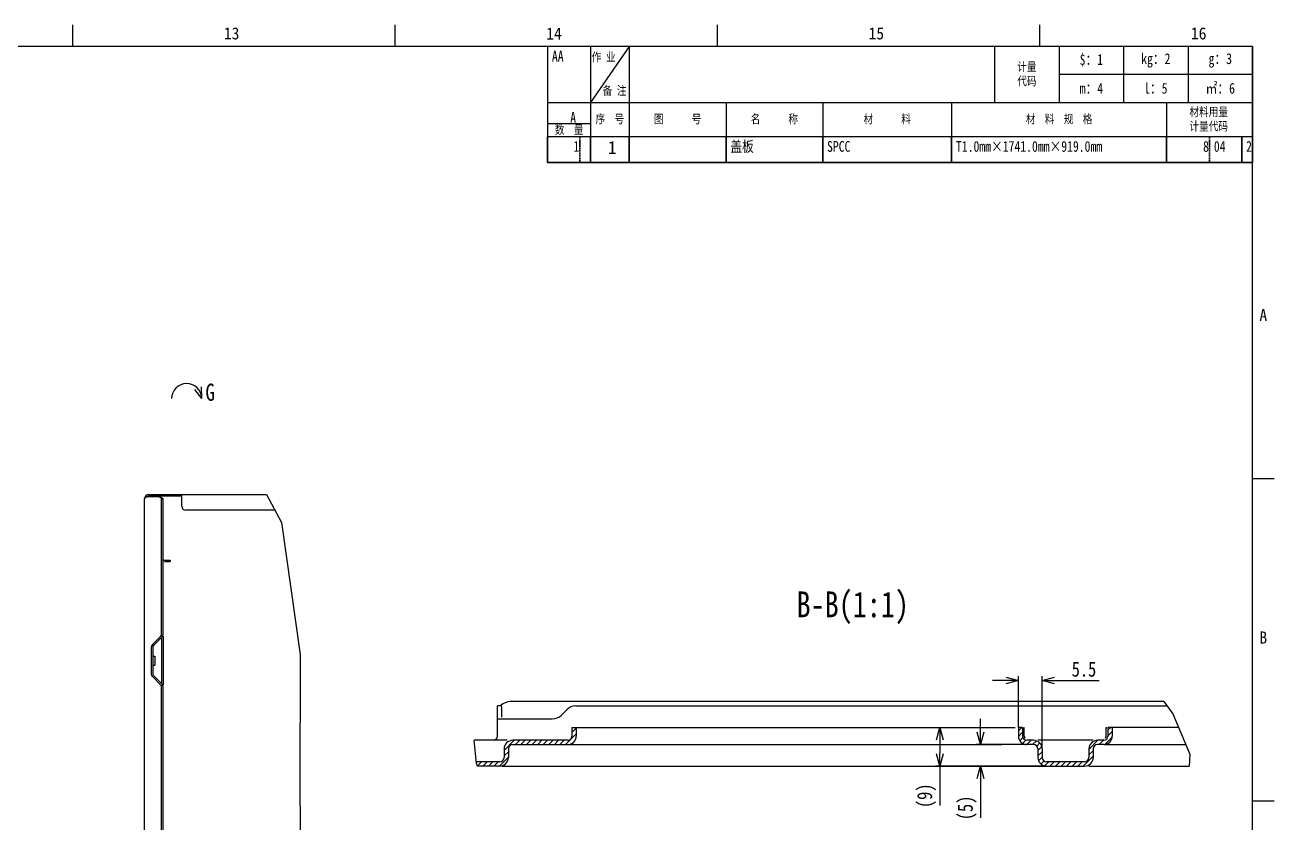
# Model space of a CAD drawing. Header units: millimetres. Extents: x -20 to 1169, y -20 to 821.
# Drawn here: x 863.4 to 1154, y 620.3 to 806 of the extents above; entities that cross this region are included whole.
import ezdxf

# ---------------------------------------------------------------- set-up
doc = ezdxf.new("R2010")
doc.units = ezdxf.units.MM
doc.header["$LTSCALE"] = 0.2
doc.linetypes.add('DASHED', pattern=[19.05, 12.7, -6.35])
doc.layers.get('0').update_dxf_attribs({"color": 2})
for name, color, linetype in [('H7A03856_DXF_CONTINUOUS_LINE', 7, 'Continuous'), ('H7A03856_DXF_TEXT', 7, 'Continuous'), ('H7A03856A_DXF_CONTINUOUS_LINE', 7, 'Continuous'), ('H7A03856AHATCH', 7, 'Continuous'), ('H7A03856DIM', 7, 'Continuous'), ('HHEBOM_Layer', 7, 'Continuous')]:
    doc.layers.add(name, color=color, linetype=linetype)
doc.layers.add('HHLayerMingxilan', color=2, linetype='Continuous', lineweight=35)
doc.styles.add('FS2312', font='', dxfattribs={"width": 0.8, "height": 3.5})
doc.styles.add('HANKAKU', font='')
doc.styles.get("Standard").update_dxf_attribs({"font": '', "width": 0.8})
doc.styles.get('FS2312').set_extended_font_data('SimSun')
doc.styles.get('HANKAKU').set_extended_font_data('SimSun')
doc.styles.get('Standard').set_extended_font_data('SimSun')
doc.dimstyles.new('DIMSTYLE_11', dxfattribs={"dimtxt": 3.5, "dimasz": 3, "dimexe": 1, "dimexo": 0, "dimgap": 0.875, "dimtad": 1, "dimdec": 1, "dimdsep": 46, "dimtxsty": 'Standard', "dimblk": 'OPEN', "dimblk1": 'OPEN', "dimblk2": 'OPEN', "dimcen": 0.09, "dimadec": 0, "dimazin": 0, "dimtfac": 1, "dimtdec": 1, "dimtofl": 0, "dimtmove": 0, "dimatfit": 3, "dimldrblk": 'OPEN', "dimfxl": 1, "dimtolj": 1, "dimarcsym": 0})
doc.dimstyles.new('DIMSTYLE_12', dxfattribs={"dimtxt": 3.5, "dimasz": 3, "dimexe": 1, "dimexo": 0, "dimgap": 0.875, "dimtad": 1, "dimdec": 1, "dimdsep": 46, "dimtxsty": 'Standard', "dimblk": 'OPEN', "dimblk1": 'OPEN', "dimblk2": 'OPEN', "dimcen": 0.09, "dimadec": 0, "dimazin": 0, "dimtp": 0.1, "dimtm": 0.1, "dimtfac": 1, "dimtdec": 1, "dimtofl": 0, "dimtmove": 0, "dimatfit": 3, "dimldrblk": 'OPEN', "dimfxl": 1, "dimtolj": 1, "dimarcsym": 0})

# ---------------------------------------------------------------- blocks, each defined once
blk = doc.blocks.new('_OPEN')
at = {"color": 0}
for p, q in [((0, 0), (-1, 0)), ((-0.966, 0.259), (0, 0)), ((0, 0), (-0.966, -0.259))]:
    blk.add_line(p, q, dxfattribs=at)
blk = doc.blocks.new('*D172')
at = {"layer": 'Defpoints', "color": 0, "transparency": 16777216}
for p in [(1075.26, 642.58), (1076.26, 642.58), (1101.05, 633.58)]:
    blk.add_point(p, dxfattribs=at)
at = {"layer": 'H7A03856DIM', "color": 0, "lineweight": -2, "transparency": 16777216}
for p, q in [((1075.26, 642.58), (1077.26, 642.58)), ((1076.26, 639.58), (1076.26, 636.58)), ((1101.05, 633.58), (1075.26, 633.58)), ((1076.26, 633.58), (1076.26, 624.42))]:
    blk.add_line(p, q, dxfattribs=at)
at = {"layer": 'H7A03856DIM', "color": 0, "lineweight": -2, "transparency": 16777216, "xscale": 3, "yscale": 3, "zscale": 3}
for p, rotation in [((1076.26, 642.58), 90), ((1076.26, 633.58), 270)]:
    blk.add_blockref('_OPEN', p, dxfattribs=dict(at, rotation=rotation))
at = {"layer": 'H7A03856DIM', "color": 0, "transparency": 16777216, "insert": (1070.96, 629.54), "char_height": 3.5, "attachment_point": 3, "rotation": 90}
blk.add_mtext('\\A1;(9)', dxfattribs=at)
blk = doc.blocks.new('*D173')
at = {"layer": 'Defpoints', "color": 0, "transparency": 16777216}
for p in [(1096.52, 638.58), (1085.7, 633.58), (1101.05, 633.58)]:
    blk.add_point(p, dxfattribs=at)
at = {"layer": 'H7A03856DIM', "color": 0, "lineweight": -2, "transparency": 16777216}
for p, q in [((1085.7, 641.58), (1085.7, 644.58)), ((1096.52, 638.58), (1084.7, 638.58)), ((1101.05, 633.58), (1084.7, 633.58)), ((1085.7, 630.58), (1085.7, 621.58))]:
    blk.add_line(p, q, dxfattribs=at)
at = {"layer": 'H7A03856DIM', "color": 0, "lineweight": -2, "transparency": 16777216, "xscale": 3, "yscale": 3, "zscale": 3}
for p, rotation in [((1085.7, 638.58), 270), ((1085.7, 633.58), 90)]:
    blk.add_blockref('_OPEN', p, dxfattribs=dict(at, rotation=rotation))
at = {"layer": 'H7A03856DIM', "color": 0, "transparency": 16777216, "insert": (1080.4, 626.71), "char_height": 3.5, "attachment_point": 3, "rotation": 90}
blk.add_mtext('\\A1;(5)', dxfattribs=at)
blk = doc.blocks.new('*D174')
at = {"layer": 'Defpoints', "color": 0, "transparency": 16777216}
for p in [(1100.05, 653.51), (1094.52, 642.58), (1100.05, 637.58)]:
    blk.add_point(p, dxfattribs=at)
at = {"layer": 'H7A03856DIM', "color": 0, "lineweight": -2, "transparency": 16777216}
for p, q in [((1094.52, 642.58), (1094.52, 654.51)), ((1100.05, 637.58), (1100.05, 654.51)), ((1091.52, 653.51), (1088.52, 653.51)), ((1103.05, 653.51), (1113.3, 653.51))]:
    blk.add_line(p, q, dxfattribs=at)
at = {"layer": 'H7A03856DIM', "color": 0, "lineweight": -2, "transparency": 16777216, "xscale": 3, "yscale": 3, "zscale": 3}
blk.add_blockref('_OPEN', (1094.52, 653.51), dxfattribs=at)
at = {"layer": 'H7A03856DIM', "color": 0, "lineweight": -2, "transparency": 16777216, "xscale": 3, "yscale": 3, "zscale": 3, "rotation": 180}
blk.add_blockref('_OPEN', (1100.05, 653.51), dxfattribs=at)
at = {"layer": 'H7A03856DIM', "color": 0, "transparency": 16777216, "insert": (1106.93, 657.89), "char_height": 3.5, "attachment_point": 1}
blk.add_mtext('\\A1;5.5', dxfattribs=at)
blk = doc.blocks.new('HATCHING_BL1', base_point=(1062.26, 657.93))
at = {"layer": 'H7A03856AHATCH'}
h = blk.add_hatch(dxfattribs=at)
h.set_pattern_fill('B', color=4, scale=0.914721, angle=45, style=0, pattern_type=0)
h.set_pattern_definition([(45, (0, 0), (-0.64680545, 0.64680545), [])])
edge = h.paths.add_edge_path()
edge.add_line((1114.38, 662.43), (1115.38, 662.43))
edge.add_line((1115.38, 662.43), (1115.38, 660.43))
edge.add_spline(control_points=[(1115.38, 660.43), (1115.38, 660.24), (1115.46, 659.91), (1115.86, 659.52), (1116.19, 659.43), (1116.38, 659.43)], knot_values=[0, 0, 0, 0, 0.333333, 0.666667, 1, 1, 1, 1], degree=3, periodic=0)
edge.add_line((1116.38, 659.43), (1117.91, 659.43))
edge.add_spline(control_points=[(1117.91, 659.43), (1118.29, 659.42), (1118.94, 659.25), (1119.73, 658.46), (1119.9, 657.81), (1119.91, 657.43)], knot_values=[0, 0, 0, 0, 0.333333, 0.666667, 1, 1, 1, 1], degree=3, periodic=0)
edge.add_line((1119.91, 657.43), (1119.91, 655.43))
edge.add_spline(control_points=[(1119.91, 655.43), (1119.92, 655.24), (1120, 654.91), (1120.4, 654.52), (1120.72, 654.43), (1120.91, 654.43)], knot_values=[0, 0, 0, 0, 0.333333, 0.666667, 1, 1, 1, 1], degree=3, periodic=0)
edge.add_line((1120.91, 654.43), (1129.79, 654.43))
edge.add_spline(control_points=[(1129.79, 654.43), (1129.98, 654.43), (1130.3, 654.52), (1130.7, 654.91), (1130.78, 655.24), (1130.79, 655.43)], knot_values=[0, 0, 0, 0, 0.333333, 0.666667, 1, 1, 1, 1], degree=3, periodic=0)
edge.add_line((1130.79, 655.43), (1130.79, 657.43))
edge.add_spline(control_points=[(1130.79, 657.43), (1130.8, 657.81), (1130.97, 658.46), (1131.76, 659.25), (1132.41, 659.42), (1132.79, 659.43)], knot_values=[0, 0, 0, 0, 0.333333, 0.666667, 1, 1, 1, 1], degree=3, periodic=0)
edge.add_line((1132.79, 659.43), (1134.23, 659.43))
edge.add_spline(control_points=[(1134.23, 659.43), (1134.42, 659.43), (1134.74, 659.52), (1135.14, 659.91), (1135.22, 660.24), (1135.23, 660.43)], knot_values=[0, 0, 0, 0, 0.333333, 0.666667, 1, 1, 1, 1], degree=3, periodic=0)
edge.add_line((1135.23, 660.43), (1135.23, 662.43))
edge.add_line((1135.23, 662.43), (1136.23, 662.43))
edge.add_line((1136.23, 662.43), (1136.23, 660.43))
edge.add_spline(control_points=[(1136.23, 660.43), (1136.21, 660.05), (1136.05, 659.4), (1135.26, 658.6), (1134.6, 658.44), (1134.23, 658.43)], knot_values=[0, 0, 0, 0, 0.333333, 0.666667, 1, 1, 1, 1], degree=3, periodic=0)
edge.add_line((1134.23, 658.43), (1132.79, 658.43))
edge.add_spline(control_points=[(1132.79, 658.43), (1132.6, 658.42), (1132.27, 658.34), (1131.88, 657.94), (1131.8, 657.62), (1131.79, 657.43)], knot_values=[0, 0, 0, 0, 0.333333, 0.666667, 1, 1, 1, 1], degree=3, periodic=0)
edge.add_line((1131.79, 657.43), (1131.79, 655.43))
edge.add_spline(control_points=[(1131.79, 655.43), (1131.78, 655.05), (1131.61, 654.4), (1130.82, 653.6), (1130.17, 653.44), (1129.79, 653.43)], knot_values=[0, 0, 0, 0, 0.333333, 0.666667, 1, 1, 1, 1], degree=3, periodic=0)
edge.add_line((1129.79, 653.43), (1120.91, 653.43))
edge.add_spline(control_points=[(1120.91, 653.43), (1120.53, 653.44), (1119.88, 653.6), (1119.09, 654.4), (1118.92, 655.05), (1118.91, 655.43)], knot_values=[0, 0, 0, 0, 0.333333, 0.666667, 1, 1, 1, 1], degree=3, periodic=0)
edge.add_line((1118.91, 655.43), (1118.91, 657.43))
edge.add_spline(control_points=[(1118.91, 657.43), (1118.91, 657.62), (1118.82, 657.94), (1118.43, 658.34), (1118.1, 658.42), (1117.91, 658.43)], knot_values=[0, 0, 0, 0, 0.333333, 0.666667, 1, 1, 1, 1], degree=3, periodic=0)
edge.add_line((1117.91, 658.43), (1116.38, 658.43))
edge.add_spline(control_points=[(1116.38, 658.43), (1116, 658.44), (1115.34, 658.6), (1114.55, 659.4), (1114.39, 660.05), (1114.38, 660.43)], knot_values=[0, 0, 0, 0, 0.333333, 0.666667, 1, 1, 1, 1], degree=3, periodic=0)
edge.add_line((1114.38, 660.43), (1114.38, 662.43))
edge = h.paths.add_edge_path()
edge.add_line((1010.51, 662.43), (1011.51, 662.43))
edge.add_line((1011.51, 662.43), (1011.51, 660.43))
edge.add_spline(control_points=[(1011.51, 660.43), (1011.5, 660.05), (1011.33, 659.4), (1010.54, 658.6), (1009.89, 658.44), (1009.51, 658.43)], knot_values=[0, 0, 0, 0, 0.333333, 0.666667, 1, 1, 1, 1], degree=3, periodic=0)
edge.add_line((1009.51, 658.43), (996.73, 658.43))
edge.add_spline(control_points=[(996.73, 658.43), (996.54, 658.42), (996.21, 658.34), (995.81, 657.94), (995.73, 657.62), (995.73, 657.43)], knot_values=[0, 0, 0, 0, 0.333333, 0.666667, 1, 1, 1, 1], degree=3, periodic=0)
edge.add_line((995.73, 657.43), (995.73, 655.43))
edge.add_spline(control_points=[(995.73, 655.43), (995.71, 655.05), (995.55, 654.4), (994.76, 653.6), (994.1, 653.44), (993.73, 653.43)], knot_values=[0, 0, 0, 0, 0.333333, 0.666667, 1, 1, 1, 1], degree=3, periodic=0)
edge.add_line((993.73, 653.43), (988.47, 653.43))
edge.add_arc((1054.29, 665.69), 66.95, 189.6822, 190.5515)
edge.add_line((988.29, 654.43), (993.73, 654.43))
edge.add_spline(control_points=[(993.73, 654.43), (993.91, 654.43), (994.24, 654.52), (994.64, 654.91), (994.72, 655.24), (994.73, 655.43)], knot_values=[0, 0, 0, 0, 0.333333, 0.666667, 1, 1, 1, 1], degree=3, periodic=0)
edge.add_line((994.73, 655.43), (994.73, 657.43))
edge.add_spline(control_points=[(994.73, 657.43), (994.74, 657.81), (994.9, 658.46), (995.69, 659.25), (996.35, 659.42), (996.73, 659.43)], knot_values=[0, 0, 0, 0, 0.333333, 0.666667, 1, 1, 1, 1], degree=3, periodic=0)
edge.add_line((996.73, 659.43), (1009.51, 659.43))
edge.add_spline(control_points=[(1009.51, 659.43), (1009.7, 659.43), (1010.03, 659.52), (1010.42, 659.91), (1010.51, 660.24), (1010.51, 660.43)], knot_values=[0, 0, 0, 0, 0.333333, 0.666667, 1, 1, 1, 1], degree=3, periodic=0)
edge.add_line((1010.51, 660.43), (1010.51, 662.43))
blk = doc.blocks.new('EBOMTable')
at = {"layer": 'HHEBOM_Layer', "color": 154}
for p, q in [((-154, 0), (-154, -13)), ((-154, 0), (-154, -13)), ((-145, 0), (-154, -13)), ((-154, 0), (-154, -13)), ((-145, 0), (-145, -13)), ((-145, 0), (-145, -13)), ((-60, 0), (-60, -13)), ((-45, 0), (-45, -13)), ((-30, 0), (-30, -13)), ((-15, 0), (-15, -13)), ((0, 0), (0, -13)), ((0, -6.5), (-45, -6.5)), ((-154, -13), (0, -13)), ((-154, -13), (-154, -21)), ((-145, -13), (-145, -21)), ((-122.5, -13), (-122.5, -21)), ((-100, -13), (-100, -21)), ((-70, -13), (-70, -21)), ((-20, -13), (-20, -21)), ((0, -13), (0, -21)), ((0, -21), (-154, -21))]:
    blk.add_line(p, q, dxfattribs=at)
at = {"layer": 'HHEBOM_Layer', "lineweight": 0, "attachment_point": 5, "style": 'FS2312'}
for s, insert, char_height, width in [('{\\C154;作 业}', (-150.97, -2.56), 2, 7.9013), ('{\\f宋体|b0|i0|c134|p2;\\C154;$：1}', (-37.5, -3.25), 2.5, 15), ('{\\f宋体|b0|i0|c134|p2;\\C154;kg：2}', (-22.5, -3.25), 2.5, 15), ('{\\f宋体|b0|i0|c134|p2;\\C154;g：3}', (-7.5, -3.25), 2.5, 15), ('{\\f宋体|b0|i0|c134|p2;\\C154;计量\\P代码}', (-52.5, -6.5), 2, 15), ('{\\f宋体|b0|i0|c134|p2;\\C154;m：4}', (-37.5, -9.75), 2.5, 15), ('{\\f宋体|b0|i0|c134|p2;\\C154;l：5}', (-22.5, -9.75), 2.5, 15), ('{\\f宋体|b0|i0|c134|p2;\\C154;㎡：6}', (-7.5, -9.75), 2.5, 15), ('{\\C154;备 注}', (-148.44, -10.38), 2, 15), ('{\\f宋体|b0|i0|c134|p2;\\C154;材料用量\\P计量代码}', (-10.2, -17.01), 2, 15), ('{\\f宋体|b0|i0|c134|p2;\\C154;序  号}', (-149.5, -17), 2, 15), ('{\\f宋体|b0|i0|c134|p2;\\C154;图      号}', (-133.75, -17), 2, 15), ('{\\f宋体|b0|i0|c134|p2;\\C154;名      称}', (-111.25, -17), 2, 15), ('{\\f宋体|b0|i0|c134|p2;\\C154;材      料}', (-85, -17), 2, 15), ('{\\f宋体|b0|i0|c134|p2;\\C154;材  料  规  格}', (-45, -17), 2, 20.3719)]:
    blk.add_mtext(s, dxfattribs=dict(at, insert=insert, char_height=char_height, width=width))
blk = doc.blocks.new('Process')
at = {"layer": 'HHEBOM_Layer', "color": 154}
for p, q in [((-10, 0), (-10, -21)), ((0, 0), (0, -21)), ((-10, -13), (0, -13)), ((0, -18), (-10, -18)), ((0, -21), (-10, -21))]:
    blk.add_line(p, q, dxfattribs=at)
at = {"layer": 'HHEBOM_Layer', "lineweight": 0, "insert": (-5, -19.5), "char_height": 2, "width": 15, "attachment_point": 5, "style": 'FS2312'}
blk.add_mtext('{\\f宋体|b0|i0|c134|p2;\\C154;数  量}', dxfattribs=at)

msp = doc.modelspace()

# ---------------------------------------------------------------- linework, layer by layer
at = {"color": 2}
for p, q in [((874.5, 801), (874.5, 806)), ((949.5, 801), (949.5, 806)), ((1024.5, 801), (1024.5, 806)), ((1099.5, 801), (1099.5, 806)), ((1149, 700.5), (1154, 700.5)), ((1149, 625.5), (1154, 625.5))]:
    msp.add_line(p, q, dxfattribs=at)
at = {"color": 114}
for p, q in [((1149, 801), (0, 801)), ((1149, 0), (1149, 801))]:
    msp.add_line(p, q, dxfattribs=at)
at = {"color": 4}
for p, q in [((919.58631, 696.76149), (923.08088, 690.26181)), ((923.08088, 690.26181), (927.44206, 659.58169)), ((927.44206, 659.58169), (927.34128, 627.71943)), ((1128.36538, 648.58159), (1130.44101, 645.76878)), ((1130.44101, 645.76878), (1134.44911, 636.36854)), ((968.47396, 634.20904), (967.86893, 639.58159)), ((968.66367, 633.58159), (968.47396, 634.20904)), ((1134.44911, 636.36854), (1134.29279, 633.58159)), ((927.34128, 627.71943), (927.77079, 591.17746))]:
    msp.add_line(p, q, dxfattribs=at)
at = {"layer": 'H7A03856_DXF_CONTINUOUS_LINE', "color": 4}
for q in [(902.91365, 721.22549), (904.49306, 721.83598)]:
    msp.add_line((904.51377, 719.09245), q, dxfattribs=at)
msp.add_arc((901.01004, 719.066), 3.50383, 0.4325223, 180, dxfattribs=at)
at = {"layer": 'H7A03856A_DXF_CONTINUOUS_LINE', "color": 2}
for p, q in [((891.27576, 695.92816), (891.18645, 695.76149)), ((891.18645, 122.42816), (891.18645, 695.76149)), ((894.51978, 696.26149), (891.85311, 696.26149)), ((892.18645, 696.42816), (892.18645, 696.76149)), ((892.18645, 696.76149), (919.58631, 696.76149)), ((892.18645, 696.42816), (899.85311, 696.42816)), ((892.85311, 696.76149), (892.85311, 696.42816)), ((894.85311, 696.09482), (894.51978, 696.26149)), ((895.18645, 696.42816), (895.18645, 696.76149)), ((895.18645, 664.2757), (895.18645, 695.76149)), ((895.51978, 695.76149), (895.18645, 695.76149)), ((895.51978, 664.2757), (895.51978, 695.76149)), ((896.18645, 696.76149), (896.18645, 696.42816)), ((899.85311, 694.09482), (899.85311, 696.76149)), ((921.5577, 693.09482), (900.85311, 693.09482)), ((895.85311, 681.49482), (897.18645, 681.49482)), ((895.85311, 681.16149), (897.18645, 681.16149)), ((897.18645, 681.49482), (897.18645, 681.16149)), ((894.99118, 663.8043), (893.03052, 661.84364)), ((895.22689, 663.5686), (893.26623, 661.60794)), ((895.18645, 663.5686), (895.18645, 652.68772)), ((895.51978, 663.8043), (895.51978, 652.45202)), ((892.78645, 661.25438), (892.78645, 655.00193)), ((893.11978, 661.25438), (893.11978, 655.00193)), ((893.11978, 659.16149), (893.61978, 659.16149)), ((893.11978, 657.09482), (893.61978, 657.09482)), ((893.61978, 659.16149), (893.61978, 657.09482)), ((893.03052, 654.41268), (894.99118, 652.45202)), ((893.26623, 654.64838), (895.22689, 652.68772)), ((895.18645, 597.60904), (895.18645, 651.98061)), ((895.51978, 597.60904), (895.51978, 651.98061)), ((1128.36538, 648.58159), (976.31392, 648.58159)), ((973.31392, 640.58159), (973.31392, 647.58159)), ((974.31392, 647.58159), (973.31392, 647.58159)), ((974.31392, 644.98352), (974.31392, 647.47937)), ((988.1926, 645.46027), (989.43524, 646.70291)), ((991.55656, 647.58159), (1129.1033, 647.58159)), ((973.31392, 644.58159), (986.07128, 644.58159)), ((990.65475, 642.58159), (990.65475, 640.58159)), ((990.65475, 642.58159), (1093.76554, 642.58159)), ((991.65475, 642.58159), (991.65475, 640.58159)), ((1095.51852, 642.58159), (1094.51852, 642.58159)), ((1094.51852, 642.58159), (1094.51852, 640.58159)), ((1095.51852, 642.58159), (1095.51852, 640.58159)), ((1095.7985, 642.58159), (1095.89803, 642.58159)), ((1095.89803, 640.58159), (1095.89803, 642.58159)), ((1114.93146, 642.58159), (1115.09499, 642.58159)), ((1114.93146, 640.58159), (1114.93146, 642.58159)), ((1131.79997, 642.58159), (1115.36891, 642.58159)), ((1115.36891, 642.58159), (1115.36891, 640.58159)), ((1116.36891, 642.58159), (1116.36891, 640.58159)), ((975.60265, 639.58159), (967.86893, 639.58159)), ((989.65475, 639.58159), (976.86769, 639.58159)), ((1098.05391, 639.58159), (1096.51852, 639.58159)), ((1111.93177, 639.58159), (1099.05391, 639.58159)), ((1114.36891, 639.58159), (1112.93177, 639.58159)), ((974.86769, 637.58159), (974.86769, 635.58159)), ((975.86769, 637.58159), (975.86769, 635.58159)), ((976.86769, 638.58159), (1090.70739, 638.58159)), ((1098.05391, 638.58159), (1096.51852, 638.58159)), ((1099.05391, 637.58159), (1099.05391, 635.58159)), ((1100.05391, 637.58159), (1100.05391, 635.58159)), ((1110.93177, 637.58159), (1110.93177, 635.58159)), ((1111.93177, 637.58159), (1111.93177, 635.58159)), ((1114.36891, 638.58159), (1112.93177, 638.58159)), ((1115.05766, 638.58132), (1133.5055, 638.58159)), ((973.86769, 634.58159), (968.47396, 634.58159)), ((973.86769, 633.58159), (968.66367, 633.58159)), ((974.4423, 633.58159), (1109.93177, 633.58159)), ((1109.93177, 634.58159), (1101.05391, 634.58159)), ((1110.93177, 633.58159), (1134.29279, 633.58159))]:
    msp.add_line(p, q, dxfattribs=at)
for points in [[(891.85311, 696.26149), (891.51978, 696.09482), (891.27576, 695.92816)], [(895.18645, 695.76149), (895.09713, 695.92816), (894.85311, 696.09482)], [(895.51978, 695.76149), (895.38581, 695.92816), (895.01978, 696.09482)]]:
    msp.add_lwpolyline(points, dxfattribs=at)
for centre, radius, start, end in [((892.18645, 695.76149), 1, 90, 180), ((892.18645, 695.76149), 0.66667, 90, 106.3449524), ((900.85311, 694.09482), 1, 180, 270), ((895.85311, 681.82816), 0.33333, 223.4257983, 270), ((894.51978, 664.2757), 0.66667, 315, 0), ((894.51978, 664.2757), 1, 315, 0), ((893.61978, 661.25438), 0.83333, 135, 180), ((893.61978, 661.25438), 0.5, 135, 180), ((893.61978, 655.00193), 0.83333, 180, 225), ((893.61978, 655.00193), 0.5, 180, 225), ((894.51978, 651.98061), 0.66667, 0, 45), ((894.51978, 651.98061), 1, 0, 45), ((976.31392, 645.58159), 3, 90, 136.3709556), ((986.07128, 647.58159), 3, 270, 315), ((991.55656, 644.58159), 3, 90, 135), ((972.31392, 640.58159), 1, 270, 0), ((976.86769, 637.58159), 2, 89.9999999, 179.9999999), ((989.65475, 640.58159), 2, 269.9999999, 359.9999999), ((989.65475, 640.58159), 1, 269.9999999, 359.9999999), ((1096.51852, 640.58159), 2, 179.9999999, 269.9999999), ((1096.51852, 640.58159), 1, 179.9999999, 269.9999999), ((1096.89803, 640.58159), 1, 179.9999999, 209.9995594), ((1098.05391, 637.58159), 2, 359.9999999, 89.9999999), ((1112.93177, 637.58159), 2, 89.9999999, 179.9999999), ((1114.36891, 640.58159), 2, 269.9999999, 359.9999999), ((1114.36891, 640.58159), 1, 269.9999999, 359.9999999), ((1113.93146, 640.58159), 1, 329.9999974, 359.9999999), ((976.86769, 637.58159), 1, 89.9999999, 179.9999999), ((1098.05391, 637.58159), 1, 359.9999999, 89.9999999), ((1112.93177, 637.58159), 1, 89.9999999, 179.9999999), ((973.86769, 635.58159), 2, 269.9999999, 359.9999999), ((973.86769, 635.58159), 1, 269.9999999, 359.9999999), ((1101.05391, 635.58159), 2, 179.9999999, 269.9999999), ((1101.05391, 635.58159), 1, 179.9999999, 269.9999999), ((1109.93177, 635.58159), 2, 269.9999999, 359.9999999), ((1109.93177, 635.58159), 1, 269.9999999, 359.9999999)]:
    msp.add_arc(centre, radius, start, end, dxfattribs=at)
at = {"layer": 'HHLayerMingxilan', "color": 154, "linetype": 'Continuous', "ltscale": 0.1}
for p, q in [((985, 780), (985, 774)), ((1026.5, 780), (1026.5, 774)), ((1049, 780), (1049, 774)), ((1079, 780), (1079, 774)), ((1129, 780), (1129, 774)), ((1146.5, 780), (1146.5, 774)), ((1149, 780), (1149, 774)), ((985, 774), (1149, 774))]:
    msp.add_line(p, q, dxfattribs=at)
at = {"layer": 'HHLayerMingxilan', "color": 3, "linetype": 'DASHED', "ltscale": 0.1}
for p, q in [((992.5, 780), (992.5, 774)), ((1139, 780), (1139, 774))]:
    msp.add_line(p, q, dxfattribs=at)
at = {"layer": 'HHLayerMingxilan', "color": 114, "linetype": 'Continuous', "ltscale": 0.1}
for p, q in [((995, 780), (995, 774)), ((1004, 780), (1004, 774))]:
    msp.add_line(p, q, dxfattribs=at)

# ---------------------------------------------------------------- block references
msp.add_blockref('HATCHING_BL1', (1042.39944, 638.08159))
at = {"layer": 'HHLayerMingxilan'}
for name, p in [('Process', (995, 801)), ('EBOMTable', (1149, 801))]:
    msp.add_blockref(name, p, dxfattribs=at)

# ---------------------------------------------------------------- texts
at = {"color": 154, "char_height": 2.8, "attachment_point": 7, "style": 'HANKAKU'}
for s, insert in [('{\\W0.95;13}', (909.665, 802.6)), ('{\\W0.95;14}', (984.665, 802.6)), ('{\\W0.95;15}', (1059.665, 802.6)), ('{\\W0.95;16}', (1134.665, 802.6)), ('{\\W0.95;A}', (1150.6, 737.1)), ('{\\W0.95;B}', (1150.6, 662.1))]:
    msp.add_mtext(s, dxfattribs=dict(at, insert=insert))
at = {"layer": 'H7A03856_DXF_CONTINUOUS_LINE', "color": 2, "width": 0.8}
msp.add_text('G', height=4, dxfattribs=at).set_placement((905.39134, 718.56944))
at = {"layer": 'H7A03856_DXF_TEXT', "color": 4, "insert": (1055.98496, 674.20822), "char_height": 6, "width": 38.4, "attachment_point": 2, "line_spacing_factor": 0.9}
msp.add_mtext('B-B(1:1)', dxfattribs=at)
at = {"layer": 'HHLayerMingxilan', "color": 2, "attachment_point": 1}
for s, insert, char_height, width, style in [('AA', (986, 800), 2.5, 10, 'FS2312'), ('\\fSimSun;A', (990.25, 785.75), 2.5, 10, 'FS2312'), ('\\fSimSun;1', (991, 779), 2.5, 5, 'FS2312'), ('\\fSimSun;1', (999, 779), 3, 9, 'HANKAKU'), ('盖板', (1027.5, 779), 2.5, 22.5, 'FS2312'), ('SPCC', (1050, 779), 2.5, 30, 'FS2312'), ('\\fSimSun;T1.0mm×1741.0mm×919.0mm', (1080, 779), 2.5, 50, 'FS2312'), ('\\fSimSun;8', (1137.5, 779), 2.5, 10, 'FS2312'), ('\\fSimSun;04', (1140, 779), 2.5, 7.5, 'FS2312'), ('\\fSimSun;2', (1147.5, 779), 2.5, 2.5, 'FS2312')]:
    msp.add_mtext(s, dxfattribs=dict(at, insert=insert, char_height=char_height, width=width, style=style))

# ---------------------------------------------------------------- dimensions: what is measured, and where the dimension line sits
at = {"layer": 'H7A03856DIM', "color": 4}
dim = msp.add_linear_dim(base=(1100.05391, 653.51005), p1=(1094.51852, 642.58159), p2=(1100.05391, 637.58159), angle=359.9999999, dimstyle='DIMSTYLE_11', dxfattribs=at)
dim.commit()
dim.dimension.update_dxf_attribs({"geometry": '*D174', "text_midpoint": (1109.67446, 653.51005), "dimtype": 160})
for base, p1, p2, angle, dimstyle, picture, middle in [((1076.26424, 642.5816), (1101.05391, 633.58159), (1075.26424, 642.5816), 89.9999999, 'DIMSTYLE_11', '*D172', (1076.26424, 627.41528)), ((1085.70427, 633.58159), (1096.51852, 638.58159), (1101.05391, 633.58159), 269.9999999, 'DIMSTYLE_12', '*D173', (1085.70427, 624.58326))]:
    dim = msp.add_linear_dim(base=base, p1=p1, p2=p2, angle=angle, text='(<>)', dimstyle=dimstyle, dxfattribs=at)
    dim.commit()
    dim.dimension.update_dxf_attribs({"geometry": picture, "text_midpoint": middle, "dimtype": 160})

doc.saveas('drawing.dxf')
